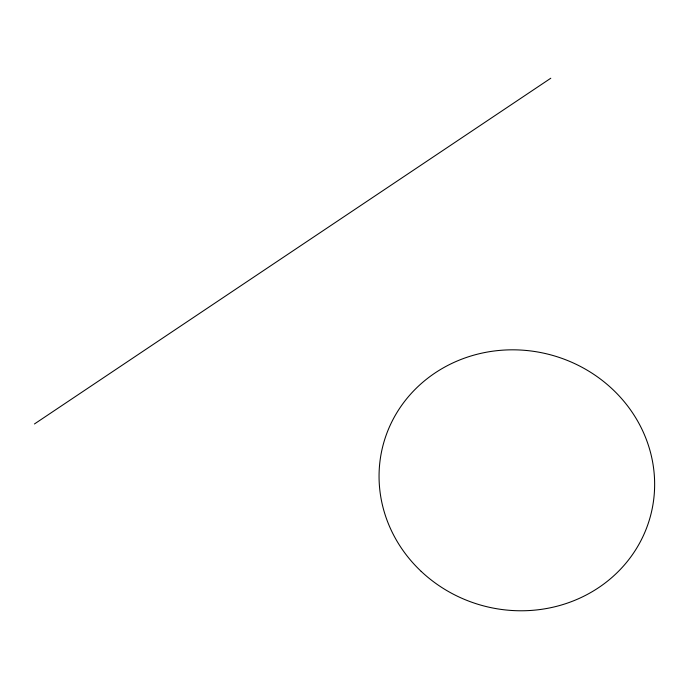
<?xml version="1.0" encoding="UTF-8"?>
<svg xmlns="http://www.w3.org/2000/svg" width="689" height="689" viewBox="0 0 689 689"><rect width="100%" height="100%" fill="white"/><g stroke="black" fill="none" stroke-linecap="round" stroke-linejoin="round"><path stroke-width="1.03" d="M34.45 423.968L550.795 78.227M421.194 571.388A138.317 129.92 14.7 0 0 650.571 515.656A138.317 129.92 14.7 0 0 478.777 353.853A138.317 129.92 14.7 0 0 421.194 571.388"/></g></svg>
